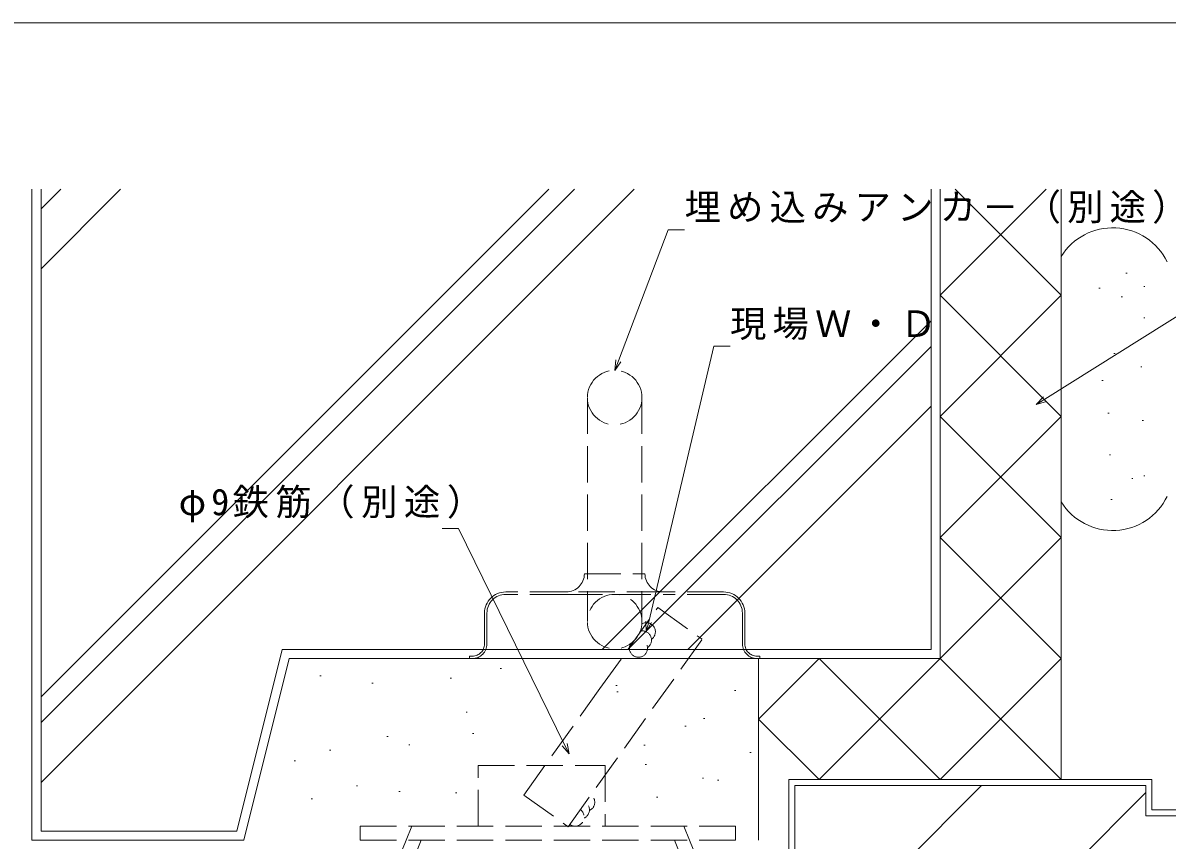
# Model space of a CAD drawing. Units: millimetres, scale not verified. Extents: x -594 to 539, y -420 to 386.
# Drawn here: x -441.1 to -252.1, y 247 to 382 of the extents above; entities that cross this region are included whole.
import ezdxf

# ---------------------------------------------------------------- set-up
doc = ezdxf.new("R2010")
doc.units = ezdxf.units.MM
doc.header["$LTSCALE"] = 2
doc.linetypes.add('DASHED1', pattern=[1.8, 1.2, -0.6])
doc.linetypes.add('DASHED3', pattern=[4, 3, -1])
for name, color, linetype, lineweight in [('0-1_YKK_ZWAK', 7, 'Continuous', 9), ('0-5_YSS_K', 3, 'Continuous', 9), ('0-6_YKK_13', 4, 'Continuous', 9), ('0-7_YKK_D', 6, 'Continuous', 9)]:
    doc.layers.add(name, color=color, linetype=linetype, lineweight=lineweight)
doc.styles.add('ＭＳ ゴシック', font='')
doc.styles.get('ＭＳ ゴシック').set_extended_font_data('MS Gothic')

msp = doc.modelspace()

# ---------------------------------------------------------------- linework, layer by layer
at = {"layer": '0-1_YKK_ZWAK'}
msp.add_line((510, 382), (-590, 382), dxfattribs=at)
at = {"layer": '0-5_YSS_K'}
for p, q in [((-439.574, 247.001), (-439.574, 354.511)), ((-340.079, 354.511), (-438.074, 256.516)), ((-424.932, 354.511), (-438.074, 341.369)), ((-349.979, 354.511), (-438.074, 266.416)), ((-434.831, 354.511), (-438.074, 351.269)), ((-354.221, 354.511), (-438.074, 270.658)), ((-438.074, 354.511), (-438.074, 248.501)), ((-291.074, 278.501), (-291.074, 354.511)), ((-289.574, 354.511), (-289.574, 277.001)), ((-289.574, 337.001), (-272.064, 354.511)), ((-289.574, 277.001), (-289.574, 354.511)), ((-269.574, 337.001), (-287.084, 354.511)), ((-269.574, 257), (-269.574, 354.511)), ((-269.574, 302.88), (-269.574, 343.416)), ((-258.899, 340.666), (-258.699, 340.666)), ((-255.946, 338.451), (-255.746, 338.451)), ((-289.574, 317.001), (-269.574, 337.001)), ((-269.574, 317.001), (-289.574, 337.001)), ((-263.328, 338.205), (-263.128, 338.205)), ((-259.637, 336.729), (-259.437, 336.729)), ((-291.074, 332.806), (-345.378, 278.501)), ((-255.946, 333.284), (-255.746, 333.284)), ((-291.074, 328.563), (-341.136, 278.501)), ((-260.868, 327.378), (-260.668, 327.378)), ((-256.438, 325.164), (-256.238, 325.164)), ((-262.836, 322.949), (-262.636, 322.949)), ((-291.074, 318.663), (-331.236, 278.501)), ((-261.852, 317.536), (-261.652, 317.536)), ((-289.574, 297.001), (-269.574, 317.001)), ((-269.574, 297.001), (-289.574, 317.001)), ((-256.192, 316.306), (-255.992, 316.306)), ((-261.606, 310.646), (-261.406, 310.646)), ((-257.915, 306.709), (-257.715, 306.709)), ((-255.946, 307.201), (-255.746, 307.201)), ((-261.36, 303.264), (-261.16, 303.264)), ((-269.574, 277.001), (-289.574, 297.001)), ((-289.574, 277.001), (-269.574, 297.001)), ((-405.745, 248.501), (-398.245, 278.501)), ((-291.074, 278.501), (-398.245, 278.501)), ((-404.574, 247.001), (-397.074, 277.001)), ((-397.074, 277.001), (-289.574, 277.001)), ((-319.574, 267.001), (-309.574, 277.001)), ((-319.574, 247), (-319.574, 277.001)), ((-309.574, 257), (-289.574, 277.001)), ((-289.573, 257), (-309.574, 277.001)), ((-289.575, 257), (-269.574, 277.001)), ((-269.574, 257.001), (-289.574, 277.001)), ((-392.026, 274.156), (-391.826, 274.156)), ((-362.242, 275.364), (-362.042, 275.364)), ((-383.415, 272.91), (-383.215, 272.91)), ((-370.493, 273.754), (-370.293, 273.754)), ((-343.124, 272.547), (-342.924, 272.547)), ((-342.946, 271.506), (-342.746, 271.506)), ((-323.53, 271.74), (-323.33, 271.74)), ((-367.877, 268.119), (-367.677, 268.119)), ((-328.635, 267.113), (-328.435, 267.113)), ((-309.573, 257), (-319.574, 267.001)), ((-366.806, 264.635), (-366.606, 264.635)), ((-331.717, 265.805), (-331.517, 265.805)), ((-380.958, 264.094), (-380.758, 264.094)), ((-377.333, 262.764), (-377.133, 262.764)), ((-390.416, 261.881), (-390.216, 261.881)), ((-338.496, 262.686), (-338.296, 262.686)), ((-320.988, 261.478), (-320.788, 261.478)), ((-396.252, 260.07), (-396.052, 260.07)), ((-338.267, 259.489), (-338.067, 259.489)), ((-328.836, 257.252), (-328.636, 257.252)), ((-385.989, 255.98), (-385.789, 255.98)), ((-326.337, 256.915), (-326.137, 256.915)), ((-313.574, 256), (-313.574, 236)), ((-313.574, 256), (-255.574, 256)), ((-302.711, 236), (-282.711, 256)), ((-255.574, 251), (-255.574, 256)), ((-254.574, 252), (-254.574, 257)), ((-393.435, 253.831), (-393.235, 253.831)), ((-378.971, 255.044), (-378.771, 255.044)), ((-369.614, 254.81), (-369.414, 254.81)), ((-336.396, 254.108), (-336.196, 254.108)), ((-277.427, 233), (-255.574, 254.853)), ((-239.574, 252), (-254.574, 252)), ((-238.574, 251), (-255.574, 251)), ((-438.074, 248.501), (-405.745, 248.501)), ((-439.574, 247.001), (-404.574, 247.001))]:
    msp.add_line(p, q, dxfattribs=at)
at = {"layer": '0-5_YSS_K', "linetype": 'DASHED3'}
for p, q in [((-345.753, 272.03), (-336.182, 285.417)), ((-336.182, 285.417), (-328.86, 280.183)), ((-358.332, 254.434), (-345.753, 272.03))]:
    msp.add_line(p, q, dxfattribs=at)
msp.add_lwpolyline([(-358.332, 254.434), (-351.011, 249.2), (-328.86, 280.183)], dxfattribs=at)
at = {"layer": '0-5_YSS_K'}
msp.add_lwpolyline([(-314.573, 235), (-314.573, 257), (-254.574, 257)], dxfattribs=at)
for centre, start, end in [((-261.074, 338.148), 25.84407, 148.21165), ((-261.074, 308.148), 211.78833, 334.15816)]:
    msp.add_arc(centre, 10, start, end, dxfattribs=at)
at = {"layer": '0-5_YSS_K', "linetype": 'DASHED3'}
for centre, start, end in [((-338.099, 281.409), 304.43626, 118.90477), ((-339.394, 278.703), 150.15138, 70.27065), ((-338.746, 280.056), 304.43626, 92.97159)]:
    msp.add_arc(centre, 1.5, start, end, dxfattribs=at)
at = {"layer": '0-5_YSS_K', "linetype": 'DASHED1'}
for centre, start in [((-348.117, 253.248), 294.43686), ((-349.862, 250.807), 234.43689), ((-348.989, 252.028), 294.43686)]:
    msp.add_arc(centre, 1.5, start, 54.43686, dxfattribs=at)
at = {"layer": '0-6_YKK_13', "linetype": 'DASHED3'}
for p, q in [((-347.824, 320.101), (-347.824, 283.101)), ((-338.824, 320.101), (-338.824, 283.101)), ((-348.324, 291.001), (-338.324, 291.001)), ((-351.324, 288.001), (-361.324, 288.001)), ((-351.324, 287.601), (-361.324, 287.601)), ((-335.324, 288.001), (-351.324, 288.001)), ((-351.324, 287.601), (-335.324, 287.601)), ((-325.324, 288.001), (-335.324, 288.001)), ((-325.324, 287.601), (-335.324, 287.601)), ((-364.824, 284.501), (-364.824, 279.401)), ((-364.424, 284.501), (-364.424, 279.401)), ((-322.224, 279.401), (-322.224, 284.501)), ((-321.824, 279.401), (-321.824, 284.501)), ((-367.324, 277.401), (-366.824, 277.401)), ((-319.824, 277.401), (-319.324, 277.401)), ((-365.87, 259.301), (-344.87, 259.301)), ((-365.87, 249.301), (-365.87, 259.301)), ((-344.87, 259.301), (-344.87, 249.301)), ((-385.37, 249.301), (-323.37, 249.301)), ((-385.37, 247.001), (-385.37, 249.301)), ((-377.764, 247.001), (-376.834, 249.301)), ((-330.976, 247.001), (-331.905, 249.301)), ((-323.37, 247.001), (-323.37, 249.301)), ((-323.37, 247.001), (-385.37, 247.001)), ((-378.37, 245.501), (-377.764, 247.001)), ((-376.566, 243.827), (-375.283, 247.001)), ((-332.174, 243.827), (-333.456, 247.001)), ((-330.37, 245.501), (-330.976, 247.001))]:
    msp.add_line(p, q, dxfattribs=at)
for points in [[(-367.324, 277.401), (-367.324, 277.001), (-366.824, 277.001), (-319.824, 277.001)], [(-319.824, 277.001), (-319.324, 277.001), (-319.324, 277.401)]]:
    msp.add_lwpolyline(points, dxfattribs=at)
msp.add_circle((-343.324, 283.101), 4.5, dxfattribs=at)
for centre, radius, start, end in [((-343.324, 320.101), 4.5, 0, 180), ((-343.324, 320.101), 4.5, 180, 0), ((-351.324, 291.001), 3, 270, 0), ((-335.324, 291.001), 3, 180, 270), ((-361.324, 284.501), 3.5, 90, 180), ((-361.324, 284.501), 3.1, 90, 180), ((-325.324, 284.501), 3.5, 0, 90), ((-325.324, 284.501), 3.1, 0, 90), ((-366.824, 279.401), 2, 270, 0), ((-366.824, 279.401), 2.4, 270, 0), ((-319.824, 279.401), 2.4, 180, 270), ((-319.824, 279.401), 2, 180, 270)]:
    msp.add_arc(centre, radius, start, end, dxfattribs=at)
at = {"layer": '0-7_YKK_D'}
for p, q in [((-342.718, 326.19), (-334.476, 347.813)), ((-334.476, 347.813), (-331.776, 347.813)), ((-272.256, 319.867), (-234.414, 343.56)), ((-337.709, 283.064), (-326.965, 328.598)), ((-326.965, 328.598), (-324.265, 328.598)), ((-343.324, 324.601), (-343.144, 326.352)), ((-343.324, 324.601), (-342.718, 326.19)), ((-342.293, 326.028), (-343.324, 324.601)), ((-273.697, 318.965), (-272.498, 320.253)), ((-273.697, 318.965), (-272.256, 319.867)), ((-272.015, 319.481), (-273.697, 318.965)), ((-369.124, 298.474), (-371.824, 298.474)), ((-351.597, 262.764), (-369.124, 298.474)), ((-338.099, 281.409), (-338.152, 283.168)), ((-338.099, 281.409), (-337.709, 283.064)), ((-337.265, 282.959), (-338.099, 281.409)), ((-350.848, 261.238), (-351.597, 262.764)), ((-351.188, 262.965), (-350.848, 261.238)), ((-350.848, 261.238), (-352.006, 262.563))]:
    msp.add_line(p, q, dxfattribs=at)

# ---------------------------------------------------------------- texts
at = {"layer": '0-7_YKK_D', "color": 7, "char_height": 4.399, "attachment_point": 7, "style": 'ＭＳ ゴシック'}
for s, insert in [('\\T1.17;埋め込みアンカ－（別途）', (-331.776, 348.813)), ('\\T1.17;現場Ｗ・Ｄ', (-324.265, 329.598)), ('\\T1.18;φ9鉄筋（別途）', (-415.344, 299.474))]:
    msp.add_mtext(s, dxfattribs=dict(at, insert=insert))

doc.saveas('drawing.dxf')
